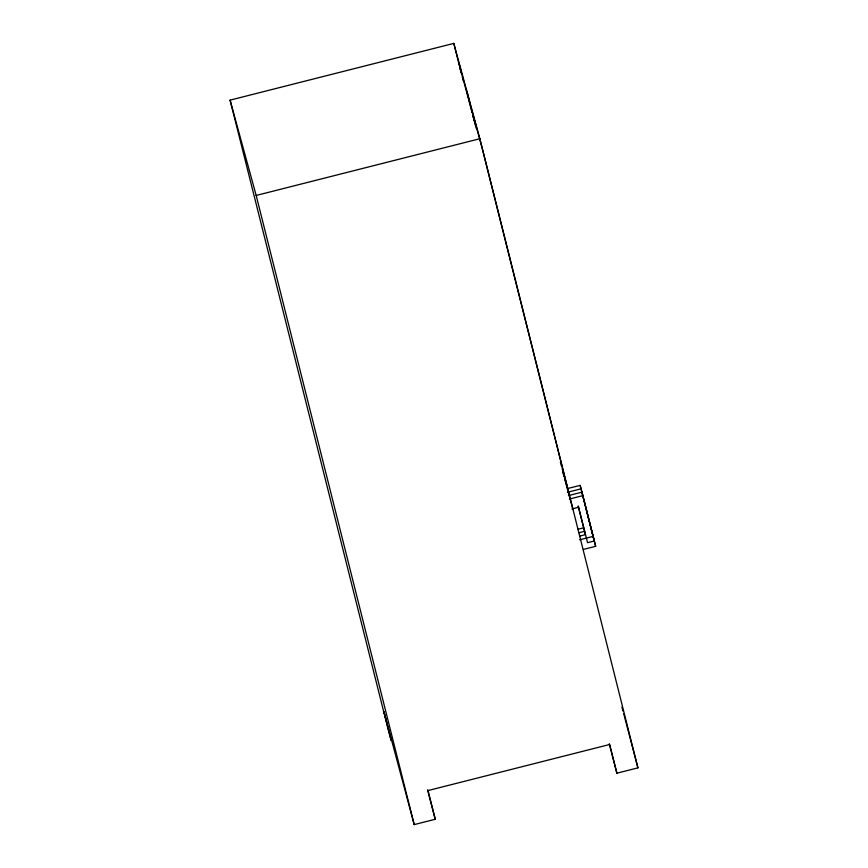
<?xml version="1.0" encoding="UTF-8"?>
<svg xmlns="http://www.w3.org/2000/svg" width="868" height="868" viewBox="0 0 868 868"><rect width="100%" height="100%" fill="white"/><g stroke="black" fill="none" stroke-linecap="round" stroke-linejoin="round"><path stroke-width="1.3" d="M616.888 773.193L609.683 744.484L428.022 790.564L435.237 819.273L414.21 824.6L383.971 711.76L391.186 740.469L388.126 729.283L230.085 100.135L453.79 43.4L479.874 138.717L637.915 767.865L616.888 773.193L609.238 743.735M230.085 100.135L256.179 195.452L479.874 138.717M567.846 488.489L580.128 485.375L581.072 488.825L595.665 546.308L583.383 549.422M567.563 492.254L581.072 488.825M568.475 495.585L581.983 492.156L595.665 546.308M569.419 499.046L582.938 495.617M571.914 508.974L578.674 507.259M577.98 529.274L583.611 527.842M578.923 532.735L584.555 531.303M579.846 536.066L585.466 534.634M579.661 539.809L593.17 536.381M594.33 540.992L587.571 542.695L578.37 506.369M593.81 539.516L580.128 485.375M560.392 462.167L561.466 466.083M562.182 468.687L567.889 489.53L482.087 147.951L471.747 110.171L474.72 121.997M562.931 472.583L563.983 476.445M564.688 479.017L572.804 508.648M621.933 707.127L622.996 711.033M623.712 713.637L637.915 767.865M435.237 819.273L427.577 789.815M578.121 506.001L585.423 534.753M475.371 124.623L476.369 128.562M466.832 91.053L472.116 112.091M472.778 114.717L475.414 125.231M472.008 112.124L458.695 62.518L461.667 74.344M472.669 114.75L473.993 120.001M462.329 76.97L463.317 80.908M453.79 43.4L459.053 64.384M459.714 67.01L461.038 72.261M256.179 195.452L414.21 824.6"/></g></svg>
